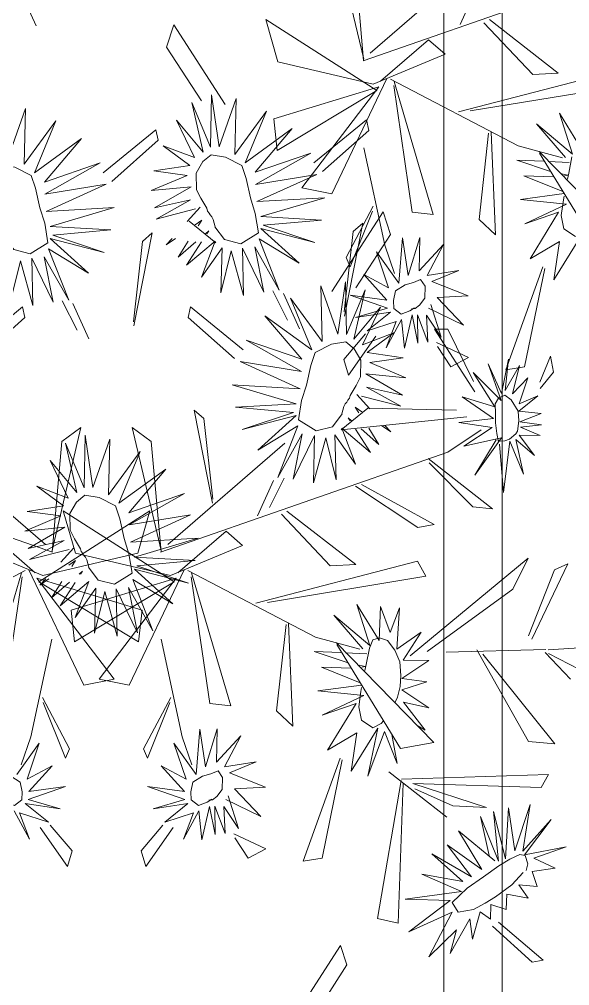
# Model space of a CAD drawing. Header units: inches. Extents: x 15 to 22798, y 21 to 21519.
# Drawn here: x 6889.22 to 6915.34, y 15086.83 to 15132.7 of the extents above; entities that cross this region are included whole.
import ezdxf

# ---------------------------------------------------------------- set-up
doc = ezdxf.new("R2010")
doc.units = ezdxf.units.IN
doc.header["$MEASUREMENT"] = 0
doc.layers.add('ARREDAMENTO', color=8, linetype='Continuous', lineweight=13)

msp = doc.modelspace()

# ---------------------------------------------------------------- linework, layer by layer
at = {"layer": 'ARREDAMENTO', "linetype": 'Continuous'}
for p, q in [((6904.192, 15136.642, -27.277), (6905.564, 15130.816, -27.277)), ((6905.559, 15130.749, -27.277), (6905.094, 15135.979, -27.277)), ((6911.431, 15135.905, -27.277), (6905.878, 15131.095, -27.277)), ((6919.171, 15135.48, -27.277), (6905.541, 15130.73, -27.277)), ((6890.018, 15132.389, -27.277), (6889.269, 15134.069, -27.277)), ((6910.142, 15132.448, -27.277), (6910.891, 15134.128, -27.277)), ((6900.924, 15132.698, -27.277), (6901.496, 15130.687, -27.277)), ((6906.184, 15129.319, -27.277), (6900.924, 15132.698, -27.277)), ((6913.59, 15130.085, -27.277), (6911.27, 15132.536, -27.277)), ((6911.532, 15132.684, -27.277), (6914.799, 15130.146, -27.277)), ((6896.558, 15132.439, -27.277), (6896.205, 15131.374, -27.277)), ((6898.984, 15128.659, -27.277), (6896.558, 15132.439, -27.277)), ((6908.646, 15131.722, -27.277), (6906.36, 15129.757, -27.277)), ((6909.431, 15131.048, -27.277), (6908.646, 15131.722, -27.277)), ((6896.205, 15131.374, -27.277), (6897.859, 15128.828, -27.277)), ((6901.496, 15130.687, -27.277), (6906.007, 15129.623, -27.277)), ((6906.007, 15129.623, -27.277), (6909.431, 15131.048, -27.277)), ((6917.723, 15130.304, -27.277), (6910.063, 15128.304, -27.277)), ((6906.664, 15129.895, -27.277), (6904.055, 15124.418, -27.277)), ((6912.892, 15126.697, -27.277), (6906.836, 15129.855, -27.277)), ((6907.013, 15129.753, -27.277), (6908.866, 15123.439, -27.277)), ((6914.799, 15130.146, -27.277), (6913.59, 15130.085, -27.277)), ((6906.282, 15129.5, -27.277), (6901.294, 15127.981, -27.277)), ((6901.462, 15126.479, -27.277), (6906.184, 15129.319, -27.277)), ((6902.621, 15124.698, -27.277), (6906.282, 15129.5, -27.277)), ((6907.87, 15123.543, -27.277), (6906.989, 15129.553, -27.277)), ((6910.61, 15128.349, -27.277), (6918.128, 15129.592, -27.277)), ((6898.347, 15129.115, -27.277), (6898.289, 15126.625, -27.277)), ((6898.706, 15126.644, -27.277), (6898.347, 15129.115, -27.277)), ((6899.507, 15128.936, -27.277), (6898.706, 15126.644, -27.277)), ((6899.453, 15126.291, -27.277), (6899.507, 15128.936, -27.277)), ((6889.511, 15128.467, -27.277), (6888.71, 15126.175, -27.277)), ((6889.457, 15125.822, -27.277), (6889.511, 15128.467, -27.277)), ((6897.405, 15128.746, -27.277), (6897.947, 15126.396, -27.277)), ((6898.289, 15126.625, -27.277), (6897.405, 15128.746, -27.277)), ((6900.95, 15128.347, -27.277), (6899.453, 15126.291, -27.277)), ((6899.936, 15125.89, -27.277), (6900.95, 15128.347, -27.277)), ((6901.294, 15127.981, -27.277), (6901.462, 15126.479, -27.277)), ((6905.693, 15127.927, -27.277), (6903.191, 15125.887, -27.277)), ((6905.807, 15127.43, -27.277), (6905.693, 15127.927, -27.277)), ((6914.852, 15128.253, -27.277), (6915.473, 15126.298, -27.277)), ((6915.906, 15126.533, -27.277), (6914.852, 15128.253, -27.277)), ((6890.954, 15127.878, -27.277), (6889.457, 15125.822, -27.277)), ((6889.939, 15125.421, -27.277), (6890.954, 15127.878, -27.277)), ((6896.674, 15127.914, -27.277), (6897.532, 15126.135, -27.277)), ((6897.947, 15126.396, -27.277), (6896.674, 15127.914, -27.277)), ((6902.169, 15127.512, -27.277), (6899.936, 15125.89, -27.277)), ((6900.414, 15125.442, -27.277), (6902.169, 15127.512, -27.277)), ((6913.76, 15127.736, -27.277), (6915.139, 15126.135, -27.277)), ((6915.473, 15126.298, -27.277), (6913.76, 15127.736, -27.277)), ((6892.173, 15127.043, -27.277), (6889.939, 15125.421, -27.277)), ((6890.418, 15124.973, -27.277), (6892.173, 15127.043, -27.277)), ((6895.697, 15127.458, -27.277), (6893.194, 15125.418, -27.277)), ((6895.811, 15126.961, -27.277), (6895.697, 15127.458, -27.277)), ((6903.608, 15125.474, -27.277), (6905.807, 15127.43, -27.277)), ((6911.039, 15123.196, -27.277), (6911.491, 15127.297, -27.277)), ((6911.612, 15127.349, -27.277), (6911.819, 15122.469, -27.277)), ((6893.611, 15125.005, -27.277), (6895.811, 15126.961, -27.277)), ((6896.05, 15126.694, -27.277), (6897.318, 15125.768, -27.277)), ((6897.532, 15126.135, -27.277), (6896.05, 15126.694, -27.277)), ((6906.568, 15121.973, -27.277), (6905.571, 15126.598, -27.277)), ((6912.892, 15126.697, -27.277), (6914.998, 15126.129, -27.277)), ((6903.054, 15126.354, -27.277), (6900.414, 15125.442, -27.277)), ((6900.434, 15124.864, -27.277), (6903.054, 15126.354, -27.277)), ((6918.51, 15121.692, -27.277), (6913.889, 15126.424, -27.277)), ((6913.9, 15126.347, -27.277), (6916.929, 15121.408, -27.277)), ((6915.446, 15126.181, -27.277), (6915.298, 15125.395, -27.277)), ((6893.058, 15125.885, -27.277), (6890.418, 15124.973, -27.277)), ((6890.437, 15124.395, -27.277), (6893.058, 15125.885, -27.277)), ((6897.318, 15125.768, -27.277), (6895.598, 15125.507, -27.277)), ((6914.097, 15125.962, -27.277), (6912.835, 15126.015, -27.277)), ((6914.434, 15125.476, -27.277), (6912.835, 15126.015, -27.277)), ((6914.317, 15125.953, -27.277), (6915.32, 15125.912, -27.277)), ((6897.187, 15125.293, -27.277), (6895.478, 15124.568, -27.277)), ((6895.598, 15125.507, -27.277), (6897.187, 15125.293, -27.277)), ((6903.342, 15125.339, -27.277), (6900.434, 15124.864, -27.277)), ((6900.489, 15124.047, -27.277), (6903.342, 15125.339, -27.277)), ((6914.586, 15125.228, -27.277), (6913.168, 15125.277, -27.277)), ((6915.014, 15124.53, -27.277), (6913.168, 15125.277, -27.277)), ((6914.967, 15125.372, -27.277), (6915.246, 15125.3, -27.277)), ((6915.246, 15125.3, -27.277), (6915.086, 15125.268, -27.277)), ((6915.228, 15125.114, -27.277), (6915.298, 15125.395, -27.277)), ((6893.346, 15124.87, -27.277), (6890.437, 15124.395, -27.277)), ((6890.492, 15123.578, -27.277), (6893.346, 15124.87, -27.277)), ((6895.478, 15124.568, -27.277), (6897.371, 15124.755, -27.277)), ((6897.371, 15124.755, -27.277), (6895.642, 15123.745, -27.277)), ((6904.055, 15124.418, -27.277), (6902.621, 15124.698, -27.277)), ((6915.078, 15124.426, -27.277), (6913, 15124.149, -27.277)), ((6915.071, 15124.302, -27.277), (6915.045, 15124.125, -27.277)), ((6895.642, 15123.745, -27.277), (6897.345, 15124.126, -27.277)), ((6897.345, 15124.126, -27.277), (6895.708, 15123.218, -27.277)), ((6903.712, 15124.23, -27.277), (6900.489, 15124.047, -27.277)), ((6900.678, 15123.334, -27.277), (6903.712, 15124.23, -27.277)), ((6906.018, 15123.828, -27.277), (6904.733, 15121.401, -27.277)), ((6913, 15124.149, -27.277), (6915.184, 15123.93, -27.277)), ((6915.184, 15123.93, -27.277), (6913.213, 15122.998, -27.277)), ((6915.045, 15124.125, -27.277), (6914.939, 15123.392, -27.277)), ((6893.716, 15123.761, -27.277), (6890.492, 15123.578, -27.277)), ((6890.682, 15122.865, -27.277), (6893.716, 15123.761, -27.277)), ((6895.708, 15123.218, -27.277), (6897.579, 15123.7, -27.277)), ((6897.186, 15123.096, -27.277), (6897.799, 15123.777, -27.277)), ((6903.568, 15123.174, -27.277), (6900.678, 15123.334, -27.277)), ((6904.057, 15119.779, -27.277), (6906.484, 15123.559, -27.277)), ((6904.924, 15120.949, -27.277), (6905.982, 15123.588, -27.277)), ((6906.484, 15123.559, -27.277), (6906.836, 15122.494, -27.277)), ((6908.866, 15123.439, -27.277), (6907.87, 15123.543, -27.277)), ((6913.213, 15122.998, -27.277), (6914.814, 15123.546, -27.277)), ((6914.814, 15123.546, -27.277), (6913.462, 15121.335, -27.277)), ((6914.939, 15123.392, -27.277), (6915.068, 15122.749, -27.277)), ((6897.289, 15123.118, -27.277), (6898.54, 15122.09, -27.277)), ((6897.567, 15122.953, -27.277), (6897.879, 15123.171, -27.277)), ((6897.703, 15122.895, -27.277), (6897.879, 15123.171, -27.277)), ((6900.801, 15122.926, -27.277), (6903.568, 15123.174, -27.277)), ((6903.241, 15122.105, -27.277), (6900.801, 15122.926, -27.277)), ((6905.529, 15123.03, -27.277), (6904.65, 15118.616, -27.277)), ((6905.066, 15122.63, -27.277), (6905.529, 15123.03, -27.277)), ((6911.819, 15122.469, -27.277), (6911.039, 15123.196, -27.277)), ((6893.572, 15122.705, -27.277), (6890.682, 15122.865, -27.277)), ((6890.805, 15122.457, -27.277), (6893.572, 15122.705, -27.277)), ((6893.245, 15121.636, -27.277), (6890.805, 15122.457, -27.277)), ((6895.533, 15122.561, -27.277), (6894.654, 15118.147, -27.277)), ((6895.07, 15122.161, -27.277), (6895.533, 15122.561, -27.277)), ((6898.055, 15122.524, -27.277), (6898.22, 15122.665, -27.277)), ((6898.126, 15122.521, -27.277), (6898.22, 15122.665, -27.277)), ((6900.688, 15122.769, -27.277), (6903.241, 15122.105, -27.277)), ((6902.498, 15121.124, -27.277), (6900.688, 15122.769, -27.277)), ((6904.643, 15118.811, -27.277), (6905.066, 15122.63, -27.277)), ((6906.836, 15122.494, -27.277), (6905.183, 15119.948, -27.277)), ((6915.068, 15122.749, -27.277), (6915.616, 15122.393, -27.277)), ((6890.692, 15122.3, -27.277), (6893.245, 15121.636, -27.277)), ((6892.501, 15120.655, -27.277), (6890.692, 15122.3, -27.277)), ((6894.647, 15118.342, -27.277), (6895.07, 15122.161, -27.277)), ((6896.473, 15122.304, -27.277), (6896.196, 15121.996, -27.277)), ((6896.627, 15122.297, -27.277), (6896.196, 15121.996, -27.277)), ((6897.241, 15122.171, -27.277), (6896.753, 15121.406, -27.277)), ((6897.605, 15122.137, -27.277), (6896.753, 15121.406, -27.277)), ((6897.15, 15121.026, -27.277), (6898.517, 15122.169, -27.277)), ((6897.872, 15122.133, -27.277), (6897.15, 15121.026, -27.277)), ((6898.517, 15122.169, -27.277), (6897.871, 15120.469, -27.277)), ((6900.609, 15122.278, -27.277), (6902.498, 15121.124, -27.277)), ((6901.56, 15119.839, -27.277), (6900.609, 15122.278, -27.277)), ((6906.568, 15121.973, -27.277), (6907.025, 15120.638, -27.277)), ((6907.232, 15120.177, -27.277), (6907.407, 15122.326, -27.277)), ((6907.407, 15122.326, -27.277), (6907.671, 15120.547, -27.277)), ((6907.671, 15120.547, -27.277), (6908.229, 15122.35, -27.277)), ((6908.229, 15122.35, -27.277), (6908.189, 15120.756, -27.277)), ((6908.189, 15120.756, -27.277), (6909.35, 15122.02, -27.277)), ((6909.35, 15122.02, -27.277), (6908.574, 15120.544, -27.277)), ((6913.462, 15121.335, -27.277), (6914.849, 15122.159, -27.277)), ((6914.584, 15120.332, -27.277), (6915.849, 15122.37, -27.277)), ((6914.849, 15122.159, -27.277), (6914.584, 15120.332, -27.277)), ((6890.613, 15121.809, -27.277), (6892.501, 15120.655, -27.277)), ((6891.564, 15119.37, -27.277), (6890.613, 15121.809, -27.277)), ((6897.871, 15120.469, -27.277), (6898.851, 15121.858, -27.277)), ((6898.851, 15121.858, -27.277), (6898.791, 15119.725, -27.277)), ((6898.791, 15119.725, -27.277), (6899.273, 15121.709, -27.277)), ((6899.273, 15121.709, -27.277), (6899.856, 15119.585, -27.277)), ((6899.815, 15121.832, -27.277), (6900.822, 15119.748, -27.277)), ((6899.856, 15119.585, -27.277), (6899.815, 15121.832, -27.277)), ((6900.404, 15121.898, -27.277), (6901.56, 15119.839, -27.277)), ((6900.822, 15119.748, -27.277), (6900.404, 15121.898, -27.277)), ((6906.168, 15121.667, -27.277), (6907.232, 15120.177, -27.277)), ((6906.747, 15119.959, -27.277), (6906.168, 15121.667, -27.277)), ((6888.795, 15119.256, -27.277), (6889.276, 15121.24, -27.277)), ((6889.276, 15121.24, -27.277), (6889.86, 15119.116, -27.277)), ((6889.819, 15121.363, -27.277), (6890.826, 15119.279, -27.277)), ((6889.86, 15119.116, -27.277), (6889.819, 15121.363, -27.277)), ((6890.408, 15121.429, -27.277), (6891.564, 15119.37, -27.277)), ((6890.826, 15119.279, -27.277), (6890.408, 15121.429, -27.277)), ((6904.733, 15121.401, -27.277), (6904.924, 15120.949, -27.277)), ((6905.565, 15120.582, -27.277), (6906.747, 15119.959, -27.277)), ((6906.668, 15119.372, -27.277), (6905.565, 15120.582, -27.277)), ((6908.574, 15120.544, -27.277), (6910.082, 15120.784, -27.277)), ((6910.082, 15120.784, -27.277), (6908.803, 15120.257, -27.277)), ((6912.31, 15116.071, -27.277), (6914.061, 15120.947, -27.277)), ((6914.156, 15120.879, -27.277), (6913.199, 15116.204, -27.277)), ((6904.336, 15117.764, -27.277), (6904.695, 15120.235, -27.277)), ((6904.695, 15120.235, -27.277), (6904.753, 15117.745, -27.277)), ((6908.803, 15120.257, -27.277), (6910.524, 15119.578, -27.277)), ((6901.955, 15118.414, -27.277), (6901.244, 15119.807, -27.277)), ((6902.513, 15118.006, -27.277), (6901.764, 15119.686, -27.277)), ((6903.534, 15120.056, -27.277), (6904.336, 15117.764, -27.277)), ((6903.589, 15117.411, -27.277), (6903.534, 15120.056, -27.277)), ((6904.753, 15117.745, -27.277), (6905.637, 15119.866, -27.277)), ((6905.637, 15119.866, -27.277), (6905.095, 15117.516, -27.277)), ((6891.959, 15117.945, -27.277), (6891.248, 15119.338, -27.277)), ((6892.517, 15117.537, -27.277), (6891.768, 15119.217, -27.277)), ((6902.091, 15119.467, -27.277), (6903.589, 15117.411, -27.277)), ((6903.106, 15117.01, -27.277), (6902.091, 15119.467, -27.277)), ((6904.921, 15119.615, -27.277), (6906.668, 15119.372, -27.277)), ((6906.696, 15118.986, -27.277), (6904.921, 15119.615, -27.277)), ((6910.524, 15119.578, -27.277), (6909.054, 15119.497, -27.277)), ((6909.054, 15119.497, -27.277), (6910.299, 15118.187, -27.277)), ((6889.377, 15119.047, -27.277), (6886.875, 15117.007, -27.277)), ((6889.491, 15118.55, -27.277), (6889.377, 15119.047, -27.277)), ((6897.234, 15118.55, -27.277), (6897.348, 15119.047, -27.277)), ((6897.348, 15119.047, -27.277), (6899.851, 15117.007, -27.277)), ((6905.095, 15117.516, -27.277), (6906.367, 15119.034, -27.277)), ((6905.181, 15118.544, -27.277), (6906.696, 15118.986, -27.277)), ((6906.832, 15118.8, -27.277), (6905.181, 15118.544, -27.277)), ((6906.367, 15119.034, -27.277), (6905.509, 15117.255, -27.277)), ((6905.735, 15117.915, -27.277), (6906.832, 15118.8, -27.277)), ((6910.299, 15118.187, -27.277), (6908.638, 15118.99, -27.277)), ((6908.752, 15119.17, -27.277), (6909.234, 15117.617, -27.277)), ((6887.292, 15116.594, -27.277), (6889.491, 15118.55, -27.277)), ((6899.434, 15116.594, -27.277), (6897.234, 15118.55, -27.277)), ((6900.872, 15118.632, -27.277), (6903.106, 15117.01, -27.277)), ((6902.628, 15116.562, -27.277), (6900.872, 15118.632, -27.277)), ((6907.108, 15118.361, -27.277), (6905.735, 15117.915, -27.277)), ((6907.358, 15118.456, -27.277), (6906.634, 15117.111, -27.277)), ((6906.634, 15117.111, -27.277), (6907.108, 15118.361, -27.277)), ((6907.503, 15117.084, -27.277), (6907.358, 15118.456, -27.277)), ((6907.86, 15118.666, -27.277), (6907.503, 15117.084, -27.277)), ((6908.133, 15117.331, -27.277), (6907.86, 15118.666, -27.277)), ((6908.119, 15118.673, -27.277), (6908.133, 15117.331, -27.277)), ((6908.605, 15117.376, -27.277), (6908.119, 15118.673, -27.277)), ((6908.545, 15118.654, -27.277), (6908.605, 15117.376, -27.277)), ((6909.234, 15117.617, -27.277), (6908.545, 15118.654, -27.277)), ((6909.55, 15117.999, -27.277), (6908.93, 15117.987, -27.277)), ((6908.93, 15117.987, -27.277), (6910.833, 15115.016, -27.277)), ((6910.77, 15115.506, -27.277), (6909.55, 15117.999, -27.277)), ((6899.987, 15117.474, -27.277), (6902.628, 15116.562, -27.277)), ((6902.608, 15115.984, -27.277), (6899.987, 15117.474, -27.277)), ((6904.617, 15116.553, -27.277), (6905.648, 15117.773, -27.277)), ((6906.134, 15117.668, -27.277), (6904.835, 15115.809, -27.277)), ((6905.509, 15117.255, -27.277), (6906.992, 15117.814, -27.277)), ((6906.992, 15117.814, -27.277), (6905.724, 15116.888, -27.277)), ((6909.022, 15117.364, -27.277), (6910.531, 15116.654, -27.277)), ((6909.694, 15116.207, -27.277), (6909.066, 15117.172, -27.277)), ((6899.699, 15116.459, -27.277), (6902.608, 15115.984, -27.277)), ((6902.553, 15115.167, -27.277), (6899.699, 15116.459, -27.277)), ((6904.835, 15115.809, -27.277), (6904.617, 15116.553, -27.277)), ((6905.724, 15116.888, -27.277), (6907.444, 15116.626, -27.277)), ((6907.444, 15116.626, -27.277), (6905.854, 15116.413, -27.277)), ((6910.531, 15116.654, -27.277), (6909.694, 15116.207, -27.277)), ((6912.43, 15116.564, -27.277), (6912.106, 15114.936, -27.277)), ((6912.284, 15115.081, -27.277), (6912.43, 15116.564, -27.277)), ((6914.429, 15116.718, -27.277), (6913.914, 15115.471, -27.277)), ((6914.57, 15115.946, -27.277), (6914.429, 15116.718, -27.277)), ((6905.854, 15116.413, -27.277), (6907.563, 15115.688, -27.277)), ((6911.473, 15116.344, -27.277), (6912.087, 15114.613, -27.277)), ((6912.106, 15114.936, -27.277), (6911.473, 15116.344, -27.277)), ((6912.951, 15116.269, -27.277), (6912.284, 15115.081, -27.277)), ((6913.199, 15116.204, -27.277), (6912.31, 15116.071, -27.277)), ((6912.619, 15114.931, -27.277), (6912.951, 15116.269, -27.277)), ((6905.67, 15115.875, -27.277), (6907.399, 15114.865, -27.277)), ((6907.563, 15115.688, -27.277), (6905.67, 15115.875, -27.277)), ((6910.754, 15115.932, -27.277), (6911.779, 15114.304, -27.277)), ((6912.087, 15114.613, -27.277), (6910.754, 15115.932, -27.277)), ((6913.352, 15115.69, -27.277), (6912.619, 15114.931, -27.277)), ((6912.947, 15114.452, -27.277), (6913.352, 15115.69, -27.277)), ((6913.932, 15115.173, -27.277), (6914.57, 15115.946, -27.277)), ((6899.329, 15115.349, -27.277), (6902.553, 15115.167, -27.277)), ((6902.364, 15114.454, -27.277), (6899.329, 15115.349, -27.277)), ((6905.697, 15115.246, -27.277), (6907.333, 15114.338, -27.277)), ((6907.399, 15114.865, -27.277), (6905.697, 15115.246, -27.277)), ((6905.855, 15114.216, -27.277), (6905.243, 15114.897, -27.277)), ((6907.333, 15114.338, -27.277), (6905.463, 15114.82, -27.277)), ((6910.232, 15114.777, -27.277), (6911.717, 15113.751, -27.277)), ((6911.779, 15114.304, -27.277), (6910.232, 15114.777, -27.277)), ((6911.965, 15114.717, -27.277), (6911.809, 15114.456, -27.277)), ((6912.255, 15114.859, -27.277), (6911.965, 15114.717, -27.277)), ((6912.565, 15114.636, -27.277), (6912.255, 15114.859, -27.277)), ((6912.895, 15114.107, -27.277), (6912.565, 15114.636, -27.277)), ((6912.931, 15114.095, -27.277), (6913.823, 15114.822, -27.277)), ((6913.823, 15114.822, -27.277), (6912.947, 15114.452, -27.277)), ((6899.473, 15114.294, -27.277), (6902.364, 15114.454, -27.277)), ((6902.24, 15114.046, -27.277), (6899.473, 15114.294, -27.277)), ((6905.752, 15114.238, -27.277), (6904.501, 15113.21, -27.277)), ((6905.338, 15114.015, -27.277), (6905.162, 15114.291, -27.277)), ((6905.474, 15114.073, -27.277), (6905.162, 15114.291, -27.277)), ((6909.971, 15114.147, -27.277), (6905.752, 15114.238, -27.277)), ((6911.809, 15114.456, -27.277), (6911.822, 15113.992, -27.277)), ((6897.512, 15114.15, -27.277), (6898.391, 15109.736, -27.277)), ((6897.975, 15113.75, -27.277), (6897.512, 15114.15, -27.277)), ((6898.398, 15109.931, -27.277), (6897.975, 15113.75, -27.277)), ((6899.8, 15113.225, -27.277), (6902.24, 15114.046, -27.277)), ((6902.353, 15113.889, -27.277), (6899.8, 15113.225, -27.277)), ((6900.544, 15112.244, -27.277), (6902.353, 15113.889, -27.277)), ((6904.501, 15113.21, -27.277), (6910.457, 15113.833, -27.277)), ((6904.916, 15113.641, -27.277), (6904.822, 15113.785, -27.277)), ((6904.986, 15113.644, -27.277), (6904.822, 15113.785, -27.277)), ((6911.717, 15113.751, -27.277), (6910.083, 15113.569, -27.277)), ((6911.822, 15113.992, -27.277), (6911.819, 15113.549, -27.277)), ((6912.927, 15113.642, -27.277), (6912.895, 15114.107, -27.277)), ((6913.981, 15113.988, -27.277), (6912.931, 15114.095, -27.277)), ((6912.979, 15113.598, -27.277), (6913.981, 15113.988, -27.277)), ((6892.147, 15113.32, -27.277), (6890.775, 15107.494, -27.277)), ((6891.245, 15112.657, -27.277), (6892.147, 15113.32, -27.277)), ((6894.578, 15113.32, -27.277), (6895.95, 15107.494, -27.277)), ((6895.48, 15112.657, -27.277), (6894.578, 15113.32, -27.277)), ((6902.432, 15113.398, -27.277), (6900.544, 15112.244, -27.277)), ((6901.482, 15110.958, -27.277), (6902.432, 15113.398, -27.277)), ((6904.524, 15113.289, -27.277), (6905.17, 15111.589, -27.277)), ((6905.891, 15112.146, -27.277), (6904.524, 15113.289, -27.277)), ((6905.169, 15113.253, -27.277), (6905.891, 15112.146, -27.277)), ((6905.437, 15113.257, -27.277), (6906.289, 15112.526, -27.277)), ((6905.801, 15113.291, -27.277), (6906.289, 15112.526, -27.277)), ((6906.414, 15113.416, -27.277), (6906.845, 15113.116, -27.277)), ((6906.568, 15113.424, -27.277), (6906.845, 15113.116, -27.277)), ((6910.083, 15113.569, -27.277), (6911.666, 15113.326, -27.277)), ((6911.666, 15113.326, -27.277), (6910.322, 15112.435, -27.277)), ((6911.819, 15113.549, -27.277), (6911.878, 15113.036, -27.277)), ((6912.858, 15113.154, -27.277), (6912.927, 15113.642, -27.277)), ((6914.008, 15113.458, -27.277), (6912.979, 15113.598, -27.277)), ((6913.009, 15113.342, -27.277), (6914.008, 15113.458, -27.277)), ((6913.943, 15112.946, -27.277), (6913.009, 15113.342, -27.277)), ((6892.35, 15112.956, -27.277), (6892.292, 15110.465, -27.277)), ((6892.709, 15110.484, -27.277), (6892.35, 15112.956, -27.277)), ((6902.637, 15113.018, -27.277), (6901.482, 15110.958, -27.277)), ((6902.219, 15110.868, -27.277), (6902.637, 15113.018, -27.277)), ((6903.226, 15112.952, -27.277), (6902.219, 15110.868, -27.277)), ((6903.186, 15110.705, -27.277), (6903.226, 15112.952, -27.277)), ((6903.769, 15112.829, -27.277), (6903.186, 15110.705, -27.277)), ((6904.251, 15110.845, -27.277), (6903.769, 15112.829, -27.277)), ((6904.19, 15112.978, -27.277), (6904.251, 15110.845, -27.277)), ((6905.17, 15111.589, -27.277), (6904.19, 15112.978, -27.277)), ((6909.557, 15112.158, -27.277), (6911.136, 15113.214, -27.277)), ((6910.322, 15112.435, -27.277), (6912.109, 15112.829, -27.277)), ((6912.109, 15112.829, -27.277), (6910.834, 15111.06, -27.277)), ((6911.878, 15113.036, -27.277), (6911.964, 15112.631, -27.277)), ((6912.476, 15112.771, -27.277), (6912.786, 15113.025, -27.277)), ((6912.786, 15113.025, -27.277), (6912.858, 15113.154, -27.277)), ((6912.949, 15112.963, -27.277), (6913.943, 15112.946, -27.277)), ((6913.671, 15111.991, -27.277), (6912.949, 15112.963, -27.277)), ((6884.909, 15112.583, -27.277), (6890.461, 15107.772, -27.277)), ((6890.781, 15107.427, -27.277), (6891.245, 15112.657, -27.277)), ((6891.408, 15112.586, -27.277), (6891.95, 15110.236, -27.277)), ((6892.292, 15110.465, -27.277), (6891.408, 15112.586, -27.277)), ((6893.51, 15112.776, -27.277), (6892.709, 15110.484, -27.277)), ((6893.456, 15110.131, -27.277), (6893.51, 15112.776, -27.277)), ((6895.945, 15107.427, -27.277), (6895.48, 15112.657, -27.277)), ((6901.817, 15112.583, -27.277), (6896.264, 15107.772, -27.277)), ((6910.834, 15111.06, -27.277), (6911.855, 15112.744, -27.277)), ((6911.935, 15112.738, -27.277), (6912.042, 15112.68, -27.277)), ((6912, 15112.539, -27.277), (6912.205, 15110.237, -27.277)), ((6912.042, 15112.68, -27.277), (6912.26, 15112.693, -27.277)), ((6912.205, 15110.237, -27.277), (6912.494, 15112.684, -27.277)), ((6912.26, 15112.693, -27.277), (6912.476, 15112.771, -27.277)), ((6912.494, 15112.684, -27.277), (6913.145, 15111.11, -27.277)), ((6912.79, 15112.756, -27.277), (6913.671, 15111.991, -27.277)), ((6913.145, 15111.11, -27.277), (6912.79, 15112.756, -27.277)), ((6877.169, 15112.158, -27.277), (6890.799, 15107.408, -27.277)), ((6894.953, 15112.187, -27.277), (6893.456, 15110.131, -27.277)), ((6893.939, 15109.731, -27.277), (6894.953, 15112.187, -27.277)), ((6909.557, 15112.158, -27.277), (6895.927, 15107.408, -27.277)), ((6890.678, 15111.755, -27.277), (6891.535, 15109.975, -27.277)), ((6891.95, 15110.236, -27.277), (6890.678, 15111.755, -27.277)), ((6908.63, 15111.859, -27.277), (6911.674, 15109.46, -27.277)), ((6910.744, 15109.56, -27.277), (6908.672, 15111.647, -27.277)), ((6896.173, 15111.352, -27.277), (6893.939, 15109.731, -27.277)), ((6894.417, 15109.283, -27.277), (6896.173, 15111.352, -27.277)), ((6890.053, 15110.534, -27.277), (6891.321, 15109.608, -27.277)), ((6891.535, 15109.975, -27.277), (6890.053, 15110.534, -27.277)), ((6900.528, 15109.126, -27.277), (6901.277, 15110.806, -27.277)), ((6901.087, 15109.534, -27.277), (6901.797, 15110.927, -27.277)), ((6908.133, 15108.583, -27.277), (6905.181, 15110.543, -27.277)), ((6905.463, 15110.623, -27.277), (6908.913, 15108.718, -27.277)), ((6897.057, 15110.195, -27.277), (6894.417, 15109.283, -27.277)), ((6894.437, 15108.705, -27.277), (6897.057, 15110.195, -27.277)), ((6891.321, 15109.608, -27.277), (6889.601, 15109.347, -27.277)), ((6891.191, 15109.133, -27.277), (6889.482, 15108.408, -27.277)), ((6889.601, 15109.347, -27.277), (6891.191, 15109.133, -27.277)), ((6890.155, 15105.997, -27.277), (6895.415, 15109.376, -27.277)), ((6891.31, 15109.376, -27.277), (6891.882, 15107.365, -27.277)), ((6896.57, 15105.997, -27.277), (6891.31, 15109.376, -27.277)), ((6897.345, 15109.18, -27.277), (6894.437, 15108.705, -27.277)), ((6894.492, 15107.887, -27.277), (6897.345, 15109.18, -27.277)), ((6895.415, 15109.376, -27.277), (6894.843, 15107.365, -27.277)), ((6903.976, 15106.763, -27.277), (6901.656, 15109.214, -27.277)), ((6901.918, 15109.362, -27.277), (6905.185, 15106.824, -27.277)), ((6911.674, 15109.46, -27.277), (6910.744, 15109.56, -27.277)), ((6908.913, 15108.718, -27.277), (6908.133, 15108.583, -27.277)), ((6887.693, 15108.4, -27.277), (6889.979, 15106.435, -27.277)), ((6889.482, 15108.408, -27.277), (6891.375, 15108.595, -27.277)), ((6891.375, 15108.595, -27.277), (6889.646, 15107.585, -27.277)), ((6899.032, 15108.4, -27.277), (6896.746, 15106.435, -27.277)), ((6899.817, 15107.726, -27.277), (6899.032, 15108.4, -27.277)), ((6889.646, 15107.585, -27.277), (6891.348, 15107.967, -27.277)), ((6891.348, 15107.967, -27.277), (6889.712, 15107.058, -27.277)), ((6897.716, 15108.07, -27.277), (6894.492, 15107.887, -27.277)), ((6894.681, 15107.174, -27.277), (6897.716, 15108.07, -27.277)), ((6890.333, 15106.301, -27.277), (6886.908, 15107.726, -27.277)), ((6889.712, 15107.058, -27.277), (6891.582, 15107.54, -27.277)), ((6894.843, 15107.365, -27.277), (6890.333, 15106.301, -27.277)), ((6891.189, 15106.937, -27.277), (6891.802, 15107.618, -27.277)), ((6891.882, 15107.365, -27.277), (6896.393, 15106.301, -27.277)), ((6896.393, 15106.301, -27.277), (6899.817, 15107.726, -27.277)), ((6891.571, 15106.793, -27.277), (6891.883, 15107.011, -27.277)), ((6891.707, 15106.735, -27.277), (6891.883, 15107.011, -27.277)), ((6897.572, 15107.014, -27.277), (6894.681, 15107.174, -27.277)), ((6894.805, 15106.766, -27.277), (6897.572, 15107.014, -27.277)), ((6908.109, 15106.982, -27.277), (6900.449, 15104.982, -27.277)), ((6905.185, 15106.824, -27.277), (6903.976, 15106.763, -27.277)), ((6913.365, 15107.123, -27.277), (6907.763, 15102.496, -27.277)), ((6908.514, 15106.27, -27.277), (6908.109, 15106.982, -27.277)), ((6912.646, 15105.655, -27.277), (6913.365, 15107.123, -27.277)), ((6913.545, 15103.279, -27.277), (6915.253, 15106.852, -27.277)), ((6915.253, 15106.852, -27.277), (6914.621, 15106.571, -27.277)), ((6883.447, 15103.375, -27.277), (6889.503, 15106.533, -27.277)), ((6889.327, 15106.431, -27.277), (6887.474, 15100.117, -27.277)), ((6889.675, 15106.573, -27.277), (6892.284, 15101.096, -27.277)), ((6892.058, 15106.364, -27.277), (6892.223, 15106.505, -27.277)), ((6892.129, 15106.361, -27.277), (6892.223, 15106.505, -27.277)), ((6897.05, 15106.573, -27.277), (6894.441, 15101.096, -27.277)), ((6894.692, 15106.609, -27.277), (6897.245, 15105.945, -27.277)), ((6896.501, 15104.964, -27.277), (6894.692, 15106.609, -27.277)), ((6897.245, 15105.945, -27.277), (6894.805, 15106.766, -27.277)), ((6903.278, 15103.375, -27.277), (6897.222, 15106.533, -27.277)), ((6897.399, 15106.431, -27.277), (6899.252, 15100.117, -27.277)), ((6914.621, 15106.571, -27.277), (6913.382, 15103.433, -27.277)), ((6888.47, 15100.221, -27.277), (6889.351, 15106.231, -27.277)), ((6890.058, 15106.178, -27.277), (6895.045, 15104.659, -27.277)), ((6893.718, 15101.376, -27.277), (6890.058, 15106.178, -27.277)), ((6894.877, 15103.157, -27.277), (6890.155, 15105.997, -27.277)), ((6890.477, 15106.144, -27.277), (6890.2, 15105.836, -27.277)), ((6890.63, 15106.137, -27.277), (6890.2, 15105.836, -27.277)), ((6891.244, 15106.011, -27.277), (6890.756, 15105.246, -27.277)), ((6891.608, 15105.978, -27.277), (6890.756, 15105.246, -27.277)), ((6891.154, 15104.866, -27.277), (6892.521, 15106.01, -27.277)), ((6891.876, 15105.973, -27.277), (6891.154, 15104.866, -27.277)), ((6896.668, 15106.178, -27.277), (6891.68, 15104.659, -27.277)), ((6891.848, 15103.157, -27.277), (6896.57, 15105.997, -27.277)), ((6892.521, 15106.01, -27.277), (6891.875, 15104.309, -27.277)), ((6893.007, 15101.376, -27.277), (6896.668, 15106.178, -27.277)), ((6894.613, 15106.118, -27.277), (6896.501, 15104.964, -27.277)), ((6895.563, 15103.679, -27.277), (6894.613, 15106.118, -27.277)), ((6898.256, 15100.221, -27.277), (6897.375, 15106.231, -27.277)), ((6900.996, 15105.027, -27.277), (6908.514, 15106.27, -27.277)), ((6891.875, 15104.309, -27.277), (6892.855, 15105.699, -27.277)), ((6892.855, 15105.699, -27.277), (6892.794, 15103.565, -27.277)), ((6892.794, 15103.565, -27.277), (6893.276, 15105.549, -27.277)), ((6893.276, 15105.549, -27.277), (6893.859, 15103.425, -27.277)), ((6893.819, 15105.672, -27.277), (6894.826, 15103.588, -27.277)), ((6893.859, 15103.425, -27.277), (6893.819, 15105.672, -27.277)), ((6894.408, 15105.738, -27.277), (6895.563, 15103.679, -27.277)), ((6894.826, 15103.588, -27.277), (6894.408, 15105.738, -27.277)), ((6908.577, 15102.692, -27.277), (6912.646, 15105.655, -27.277)), ((6891.68, 15104.659, -27.277), (6891.848, 15103.157, -27.277)), ((6895.045, 15104.659, -27.277), (6894.877, 15103.157, -27.277)), ((6905.238, 15104.931, -27.277), (6905.859, 15102.976, -27.277)), ((6906.292, 15103.211, -27.277), (6905.238, 15104.931, -27.277)), ((6906.368, 15104.834, -27.277), (6906.292, 15103.211, -27.277)), ((6906.817, 15103.599, -27.277), (6906.368, 15104.834, -27.277)), ((6907.267, 15104.774, -27.277), (6906.817, 15103.599, -27.277)), ((6907.133, 15102.812, -27.277), (6907.267, 15104.774, -27.277)), ((6904.146, 15104.413, -27.277), (6905.525, 15102.813, -27.277)), ((6905.859, 15102.976, -27.277), (6904.146, 15104.413, -27.277)), ((6901.425, 15099.874, -27.277), (6901.877, 15103.975, -27.277)), ((6901.998, 15104.027, -27.277), (6902.205, 15099.146, -27.277)), ((6908.29, 15103.619, -27.277), (6907.133, 15102.812, -27.277)), ((6907.444, 15102.275, -27.277), (6908.29, 15103.619, -27.277)), ((6889.771, 15098.651, -27.277), (6890.768, 15103.276, -27.277)), ((6896.954, 15098.651, -27.277), (6895.957, 15103.276, -27.277)), ((6903.278, 15103.375, -27.277), (6905.384, 15102.807, -27.277)), ((6905.998, 15103.249, -27.277), (6905.832, 15102.859, -27.277)), ((6906.308, 15103.335, -27.277), (6905.998, 15103.249, -27.277)), ((6906.688, 15103.21, -27.277), (6906.308, 15103.335, -27.277)), ((6907.042, 15102.755, -27.277), (6906.688, 15103.21, -27.277)), ((6904.483, 15102.64, -27.277), (6903.221, 15102.693, -27.277)), ((6904.82, 15102.154, -27.277), (6903.221, 15102.693, -27.277)), ((6908.896, 15098.37, -27.277), (6904.275, 15103.102, -27.277)), ((6904.286, 15103.025, -27.277), (6907.315, 15098.086, -27.277)), ((6905.832, 15102.859, -27.277), (6905.684, 15102.073, -27.277)), ((6907.272, 15102.209, -27.277), (6907.042, 15102.755, -27.277)), ((6914.21, 15102.79, -27.277), (6909.481, 15102.665, -27.277)), ((6913.386, 15098.421, -27.277), (6910.938, 15102.781, -27.277)), ((6914.318, 15102.775, -27.277), (6916.041, 15102.877, -27.277)), ((6904.703, 15102.631, -27.277), (6905.706, 15102.59, -27.277)), ((6907.371, 15101.42, -27.277), (6908.656, 15102.271, -27.277)), ((6908.656, 15102.271, -27.277), (6907.444, 15102.275, -27.277)), ((6911.214, 15102.571, -27.277), (6914.641, 15098.31, -27.277)), ((6915.381, 15101.385, -27.277), (6914.174, 15102.644, -27.277)), ((6914.329, 15102.592, -27.277), (6915.81, 15101.844, -27.277)), ((6904.972, 15101.906, -27.277), (6903.554, 15101.955, -27.277)), ((6905.4, 15101.208, -27.277), (6903.554, 15101.955, -27.277)), ((6905.353, 15102.05, -27.277), (6905.632, 15101.978, -27.277)), ((6905.632, 15101.978, -27.277), (6905.472, 15101.946, -27.277)), ((6905.614, 15101.792, -27.277), (6905.684, 15102.073, -27.277)), ((6907.332, 15101.552, -27.277), (6907.272, 15102.209, -27.277)), ((6892.284, 15101.096, -27.277), (6893.718, 15101.376, -27.277)), ((6894.441, 15101.096, -27.277), (6893.007, 15101.376, -27.277)), ((6907.298, 15101.027, -27.277), (6907.332, 15101.552, -27.277)), ((6908.565, 15101.262, -27.277), (6907.371, 15101.42, -27.277)), ((6905.464, 15101.104, -27.277), (6903.386, 15100.827, -27.277)), ((6905.457, 15100.98, -27.277), (6905.431, 15100.803, -27.277)), ((6907.173, 15100.534, -27.277), (6907.298, 15101.027, -27.277)), ((6907.379, 15100.876, -27.277), (6908.565, 15101.262, -27.277)), ((6908.66, 15100.015, -27.277), (6907.379, 15100.876, -27.277)), ((6890.322, 15100.506, -27.277), (6891.606, 15098.079, -27.277)), ((6896.404, 15100.506, -27.277), (6895.119, 15098.079, -27.277)), ((6903.386, 15100.827, -27.277), (6905.57, 15100.608, -27.277)), ((6905.57, 15100.608, -27.277), (6903.599, 15099.675, -27.277)), ((6905.431, 15100.803, -27.277), (6905.325, 15100.069, -27.277)), ((6907.049, 15100.262, -27.277), (6907.173, 15100.534, -27.277)), ((6891.415, 15097.627, -27.277), (6890.357, 15100.266, -27.277)), ((6895.31, 15097.627, -27.277), (6896.368, 15100.266, -27.277)), ((6899.252, 15100.117, -27.277), (6898.256, 15100.221, -27.277)), ((6903.599, 15099.675, -27.277), (6905.2, 15100.224, -27.277)), ((6905.2, 15100.224, -27.277), (6903.848, 15098.013, -27.277)), ((6905.325, 15100.069, -27.277), (6905.454, 15099.427, -27.277)), ((6907.457, 15100.287, -27.277), (6908.66, 15100.015, -27.277)), ((6908.48, 15098.968, -27.277), (6907.457, 15100.287, -27.277)), ((6902.205, 15099.146, -27.277), (6901.425, 15099.874, -27.277)), ((6898.057, 15097.225, -27.277), (6898.615, 15099.028, -27.277)), ((6898.615, 15099.028, -27.277), (6898.575, 15097.434, -27.277)), ((6904.97, 15097.01, -27.277), (6906.235, 15099.048, -27.277)), ((6905.454, 15099.427, -27.277), (6906.002, 15099.071, -27.277)), ((6906.235, 15099.048, -27.277), (6905.762, 15096.774, -27.277)), ((6906.002, 15099.071, -27.277), (6906.389, 15099.28, -27.277)), ((6906.504, 15099.408, -27.277), (6906.389, 15099.28, -27.277)), ((6908.107, 15099.177, -27.277), (6908.48, 15098.968, -27.277)), ((6889.771, 15098.651, -27.277), (6889.314, 15097.316, -27.277)), ((6896.954, 15098.651, -27.277), (6897.411, 15097.316, -27.277)), ((6897.618, 15096.855, -27.277), (6897.793, 15099.004, -27.277)), ((6897.793, 15099.004, -27.277), (6898.057, 15097.225, -27.277)), ((6898.575, 15097.434, -27.277), (6899.736, 15098.698, -27.277)), ((6899.736, 15098.698, -27.277), (6898.96, 15097.222, -27.277)), ((6903.848, 15098.013, -27.277), (6905.235, 15098.836, -27.277)), ((6905.235, 15098.836, -27.277), (6904.97, 15097.01, -27.277)), ((6905.762, 15096.774, -27.277), (6906.545, 15098.899, -27.277)), ((6906.545, 15098.899, -27.277), (6907.156, 15097.373, -27.277)), ((6906.902, 15098.76, -27.277), (6907.156, 15097.373, -27.277)), ((6890.171, 15098.345, -27.277), (6889.107, 15096.855, -27.277)), ((6889.593, 15096.636, -27.277), (6890.171, 15098.345, -27.277)), ((6896.554, 15098.345, -27.277), (6897.618, 15096.855, -27.277)), ((6897.133, 15096.636, -27.277), (6896.554, 15098.345, -27.277)), ((6907.315, 15098.086, -27.277), (6908.896, 15098.37, -27.277)), ((6914.641, 15098.31, -27.277), (6913.386, 15098.421, -27.277)), ((6891.606, 15098.079, -27.277), (6891.415, 15097.627, -27.277)), ((6895.119, 15098.079, -27.277), (6895.31, 15097.627, -27.277)), ((6890.774, 15097.26, -27.277), (6889.593, 15096.636, -27.277)), ((6889.672, 15096.05, -27.277), (6890.774, 15097.26, -27.277)), ((6895.951, 15097.26, -27.277), (6897.133, 15096.636, -27.277)), ((6897.054, 15096.05, -27.277), (6895.951, 15097.26, -27.277)), ((6898.96, 15097.222, -27.277), (6900.468, 15097.462, -27.277)), ((6900.468, 15097.462, -27.277), (6899.189, 15096.935, -27.277)), ((6902.696, 15092.749, -27.277), (6904.447, 15097.625, -27.277)), ((6904.542, 15097.557, -27.277), (6903.585, 15092.882, -27.277)), ((6899.189, 15096.935, -27.277), (6900.91, 15096.256, -27.277)), ((6909.502, 15094.835, -27.277), (6906.756, 15096.975, -27.277)), ((6907.365, 15096.631, -27.277), (6914.327, 15096.859, -27.277)), ((6914.327, 15096.859, -27.277), (6913.978, 15096.239, -27.277)), ((6889.643, 15095.664, -27.277), (6891.418, 15096.293, -27.277)), ((6891.418, 15096.293, -27.277), (6889.672, 15096.05, -27.277)), ((6895.307, 15096.293, -27.277), (6897.054, 15096.05, -27.277)), ((6897.082, 15095.664, -27.277), (6895.307, 15096.293, -27.277)), ((6907.343, 15096.565, -27.277), (6906.224, 15090.016, -27.277)), ((6907.203, 15089.799, -27.277), (6907.434, 15096.437, -27.277)), ((6907.902, 15096.428, -27.277), (6911.386, 15095.295, -27.277)), ((6913.978, 15096.239, -27.277), (6907.902, 15096.428, -27.277)), ((6899.138, 15095.848, -27.277), (6899.62, 15094.294, -27.277)), ((6900.91, 15096.256, -27.277), (6899.44, 15096.175, -27.277)), ((6899.44, 15096.175, -27.277), (6900.685, 15094.865, -27.277)), ((6909.786, 15095.372, -27.277), (6907.99, 15096.171, -27.277)), ((6889.507, 15095.478, -27.277), (6891.158, 15095.222, -27.277)), ((6890.605, 15094.593, -27.277), (6889.507, 15095.478, -27.277)), ((6891.158, 15095.222, -27.277), (6889.643, 15095.664, -27.277)), ((6895.567, 15095.222, -27.277), (6897.082, 15095.664, -27.277)), ((6897.218, 15095.478, -27.277), (6895.567, 15095.222, -27.277)), ((6896.121, 15094.593, -27.277), (6897.218, 15095.478, -27.277)), ((6900.685, 15094.865, -27.277), (6899.024, 15095.668, -27.277)), ((6911.386, 15095.295, -27.277), (6909.786, 15095.372, -27.277)), ((6913.456, 15095.43, -27.277), (6912.742, 15093.235, -27.277)), ((6913.111, 15093.211, -27.277), (6913.456, 15095.43, -27.277)), ((6888.981, 15095.134, -27.277), (6889.705, 15093.789, -27.277)), ((6889.231, 15095.039, -27.277), (6890.605, 15094.593, -27.277)), ((6889.705, 15093.789, -27.277), (6889.231, 15095.039, -27.277)), ((6897.494, 15095.039, -27.277), (6896.121, 15094.593, -27.277)), ((6897.744, 15095.134, -27.277), (6897.02, 15093.789, -27.277)), ((6897.02, 15093.789, -27.277), (6897.494, 15095.039, -27.277)), ((6897.888, 15093.762, -27.277), (6897.744, 15095.134, -27.277)), ((6898.246, 15095.344, -27.277), (6897.888, 15093.762, -27.277)), ((6898.519, 15094.009, -27.277), (6898.246, 15095.344, -27.277)), ((6898.505, 15095.351, -27.277), (6898.519, 15094.009, -27.277)), ((6898.991, 15094.054, -27.277), (6898.505, 15095.351, -27.277)), ((6898.931, 15095.332, -27.277), (6898.991, 15094.054, -27.277)), ((6899.62, 15094.294, -27.277), (6898.931, 15095.332, -27.277)), ((6911.717, 15095.092, -27.277), (6911.967, 15092.742, -27.277)), ((6912.298, 15092.851, -27.277), (6911.717, 15095.092, -27.277)), ((6912.43, 15095.281, -27.277), (6912.298, 15092.851, -27.277)), ((6912.742, 15093.235, -27.277), (6912.43, 15095.281, -27.277)), ((6891.723, 15093.231, -27.277), (6890.691, 15094.451, -27.277)), ((6895.003, 15093.231, -27.277), (6896.034, 15094.451, -27.277)), ((6911.112, 15094.87, -27.277), (6911.524, 15093.005, -27.277)), ((6911.967, 15092.742, -27.277), (6911.112, 15094.87, -27.277)), ((6914.452, 15094.715, -27.277), (6913.111, 15093.211, -27.277)), ((6913.191, 15093.05, -27.277), (6914.452, 15094.715, -27.277)), ((6890.206, 15094.346, -27.277), (6891.504, 15092.487, -27.277)), ((6896.52, 15094.346, -27.277), (6895.221, 15092.487, -27.277)), ((6899.408, 15094.041, -27.277), (6900.917, 15093.332, -27.277)), ((6910.056, 15094.175, -27.277), (6911.164, 15092.351, -27.277)), ((6911.79, 15092.761, -27.277), (6910.056, 15094.175, -27.277)), ((6900.08, 15092.884, -27.277), (6899.452, 15093.849, -27.277)), ((6909.529, 15093.519, -27.277), (6910.679, 15092, -27.277)), ((6911.164, 15092.351, -27.277), (6909.529, 15093.519, -27.277)), ((6891.504, 15092.487, -27.277), (6891.723, 15093.231, -27.277)), ((6895.221, 15092.487, -27.277), (6895.003, 15093.231, -27.277)), ((6900.917, 15093.332, -27.277), (6900.08, 15092.884, -27.277)), ((6908.798, 15093.097, -27.277), (6910.272, 15091.778, -27.277)), ((6910.679, 15092, -27.277), (6908.798, 15093.097, -27.277)), ((6912.97, 15093.063, -27.277), (6912.506, 15092.83, -27.277)), ((6913.231, 15093.007, -27.277), (6912.97, 15093.063, -27.277)), ((6915.174, 15093.419, -27.277), (6913.191, 15093.05, -27.277)), ((6913.63, 15092.882, -27.277), (6915.174, 15093.419, -27.277)), ((6903.585, 15092.882, -27.277), (6902.696, 15092.749, -27.277)), ((6912.506, 15092.83, -27.277), (6911.969, 15092.518, -27.277)), ((6913.349, 15092.615, -27.277), (6913.231, 15093.007, -27.277)), ((6913.269, 15092.302, -27.277), (6913.349, 15092.615, -27.277)), ((6914.656, 15092.404, -27.277), (6913.63, 15092.882, -27.277)), ((6911.969, 15092.518, -27.277), (6911.249, 15092.006, -27.277)), ((6912.592, 15091.623, -27.277), (6913.126, 15092.204, -27.277)), ((6913.556, 15092.255, -27.277), (6914.656, 15092.404, -27.277)), ((6913.792, 15091.54, -27.277), (6913.556, 15092.255, -27.277)), ((6908.321, 15092.133, -27.277), (6910.198, 15091.296, -27.277)), ((6910.272, 15091.778, -27.277), (6908.321, 15092.133, -27.277)), ((6911.249, 15092.006, -27.277), (6910.47, 15091.459, -27.277)), ((6910.198, 15091.296, -27.277), (6907.529, 15090.94, -27.277)), ((6910.47, 15091.459, -27.277), (6909.769, 15090.786, -27.277)), ((6911.818, 15091.055, -27.277), (6912.592, 15091.623, -27.277)), ((6912.92, 15091.622, -27.277), (6913.792, 15091.54, -27.277)), ((6913.371, 15090.98, -27.277), (6912.92, 15091.622, -27.277)), ((6907.529, 15090.94, -27.277), (6909.664, 15090.869, -27.277)), ((6909.664, 15090.869, -27.277), (6907.712, 15089.382, -27.277)), ((6909.769, 15090.786, -27.277), (6910.048, 15090.321, -27.277)), ((6911.33, 15090.745, -27.277), (6911.818, 15091.055, -27.277)), ((6912.322, 15090.454, -27.277), (6912.354, 15091.183, -27.277)), ((6912.354, 15091.183, -27.277), (6913.371, 15090.98, -27.277)), ((6907.712, 15089.382, -27.277), (6909.763, 15090.319, -27.277)), ((6909.763, 15090.319, -27.277), (6908.653, 15088.209, -27.277)), ((6910.048, 15090.321, -27.277), (6910.782, 15090.454, -27.277)), ((6910.729, 15089.048, -27.277), (6911.089, 15090.345, -27.277)), ((6910.782, 15090.454, -27.277), (6911.33, 15090.745, -27.277)), ((6911.089, 15090.345, -27.277), (6911.587, 15089.993, -27.277)), ((6911.587, 15089.993, -27.277), (6911.604, 15090.684, -27.277)), ((6911.604, 15090.684, -27.277), (6912.322, 15090.454, -27.277)), ((6906.224, 15090.016, -27.277), (6907.203, 15089.799, -27.277)), ((6909.673, 15088.358, -27.277), (6910.604, 15089.999, -27.277)), ((6910.604, 15089.999, -27.277), (6910.729, 15089.048, -27.277)), ((6911.96, 15089.854, -27.277), (6914.079, 15088.046, -27.277)), ((6908.653, 15088.209, -27.277), (6909.964, 15089.481, -27.277)), ((6909.964, 15089.481, -27.277), (6909.673, 15088.358, -27.277)), ((6913.553, 15087.952, -27.277), (6911.677, 15089.654, -27.277)), ((6902.352, 15085.453), (6904.464, 15088.743)), ((6904.464, 15088.743), (6904.771, 15087.816)), ((6914.079, 15088.046, -27.277), (6913.553, 15087.952, -27.277)), ((6904.771, 15087.816), (6903.332, 15085.6))]:
    msp.add_line(p, q, dxfattribs=at)
at = {"layer": 'ARREDAMENTO', "elevation": -27.277}
for points in [[(6879.805, 15019.664), (6879.805, 15158.248), (6912.141, 15158.248), (6912.141, 15019.664)], [(6882.576, 15022.436), (6882.576, 15155.476), (6909.369, 15155.476), (6909.369, 15022.436)]]:
    msp.add_lwpolyline(points, close=True, dxfattribs=at)
at = {"layer": 'ARREDAMENTO', "linetype": 'Continuous', "elevation": -27.277}
for points in [[(6898.114, 15123.731), (6897.842, 15124.207), (6897.625, 15124.608), (6897.613, 15125.404), (6897.93, 15125.947), (6898.326, 15126.266), (6899.002, 15126.159), (6899.775, 15125.761), (6899.983, 15125.15), (6900.191, 15124.22), (6900.421, 15123.491), (6900.567, 15122.566), (6899.729, 15122.043), (6898.959, 15122.242), (6898.504, 15122.854)], [(6888.118, 15123.262), (6887.846, 15123.738), (6887.629, 15124.139), (6887.617, 15124.935), (6887.934, 15125.478), (6888.329, 15125.797), (6889.006, 15125.69), (6889.779, 15125.292), (6889.987, 15124.681), (6890.195, 15123.751), (6890.425, 15123.022), (6890.571, 15122.097), (6889.733, 15121.574), (6888.963, 15121.773), (6888.508, 15122.385)], [(6898.114, 15123.731), (6898.152, 15123.597), (6898.227, 15123.507), (6898.278, 15123.414), (6898.355, 15123.326), (6898.416, 15123.201), (6898.468, 15123.032), (6898.517, 15122.857), (6898.504, 15122.854)], [(6907.832, 15118.958), (6908.001, 15118.979), (6908.214, 15119.137), (6908.466, 15119.468), (6908.484, 15120.033), (6908.266, 15120.353), (6907.921, 15120.211), (6907.527, 15120.093), (6907.07, 15119.819), (6906.975, 15119.348), (6906.997, 15118.982), (6907.344, 15118.713), (6907.749, 15118.857), (6907.979, 15119.014)], [(6904.927, 15114.85), (6905.199, 15115.327), (6905.416, 15115.728), (6905.428, 15116.524), (6905.112, 15117.067), (6904.716, 15117.386), (6904.04, 15117.279), (6903.266, 15116.881), (6903.058, 15116.27), (6902.85, 15115.34), (6902.62, 15114.611), (6902.474, 15113.686), (6903.312, 15113.163), (6904.082, 15113.362), (6904.538, 15113.974)], [(6904.927, 15114.85), (6904.889, 15114.717), (6904.814, 15114.627), (6904.763, 15114.534), (6904.686, 15114.445), (6904.625, 15114.321), (6904.573, 15114.152), (6904.525, 15113.977), (6904.538, 15113.974)], [(6892.118, 15107.571), (6891.846, 15108.047), (6891.629, 15108.449), (6891.617, 15109.245), (6891.933, 15109.787), (6892.329, 15110.107), (6893.005, 15110), (6893.778, 15109.601), (6893.987, 15108.99), (6894.195, 15108.06), (6894.425, 15107.331), (6894.57, 15106.406), (6893.733, 15105.883), (6892.963, 15106.082), (6892.507, 15106.694)], [(6892.118, 15107.571), (6892.155, 15107.438), (6892.231, 15107.347), (6892.282, 15107.255), (6892.359, 15107.166), (6892.42, 15107.042), (6892.472, 15106.872), (6892.52, 15106.697), (6892.507, 15106.694)], [(6888.507, 15095.636), (6888.338, 15095.657), (6888.125, 15095.815), (6887.874, 15096.146), (6887.855, 15096.71), (6888.073, 15097.031), (6888.419, 15096.889), (6888.813, 15096.771), (6889.269, 15096.497), (6889.364, 15096.026), (6889.342, 15095.66), (6888.995, 15095.391), (6888.591, 15095.535), (6888.361, 15095.692)], [(6898.218, 15095.636), (6898.387, 15095.657), (6898.6, 15095.815), (6898.852, 15096.146), (6898.87, 15096.71), (6898.652, 15097.031), (6898.307, 15096.889), (6897.913, 15096.771), (6897.456, 15096.497), (6897.361, 15096.026), (6897.383, 15095.66), (6897.73, 15095.391), (6898.135, 15095.535), (6898.365, 15095.692)]]:
    msp.add_lwpolyline(points, dxfattribs=at)

doc.saveas('drawing.dxf')
